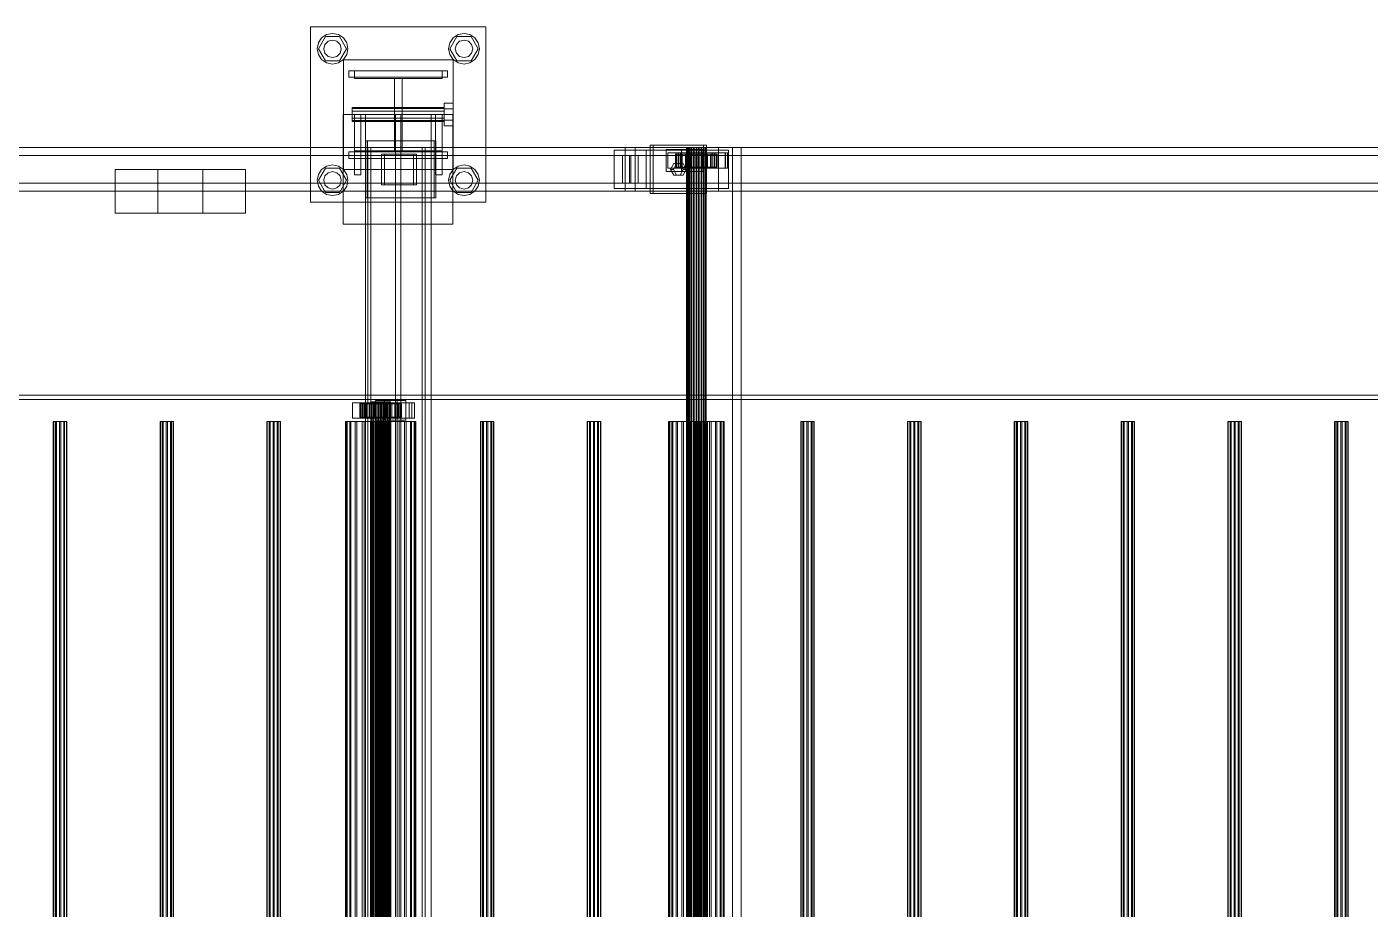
# Model space of a CAD drawing. Header units: millimetres. Extents: x -1970 to 59977, y -50268 to 6837.
# Drawn here: x 35083 to 36309, y -17195 to -16390 of the extents above; entities that cross this region are included whole.
import ezdxf

# ---------------------------------------------------------------- set-up
doc = ezdxf.new("R2010")
doc.units = ezdxf.units.MM
doc.layers.add('superior_C03', color=7, linetype='Continuous', lineweight=0)

msp = doc.modelspace()

# ---------------------------------------------------------------- linework, layer by layer
at = {"layer": 'superior_C03'}
for p, q in [((35342.247, -16550), (35342.247, -16390)), ((35342.247, -16390), (35502.247, -16390)), ((35349.313, -16404.642), (35352.347, -16400.101)), ((35349.447, -16410), (35355.847, -16398.915)), ((35352.347, -16400.101), (35356.889, -16397.066)), ((35355.847, -16398.915), (35368.647, -16398.915)), ((35356.889, -16397.066), (35362.247, -16396)), ((35358.247, -16403.072), (35362.247, -16402)), ((35362.247, -16396), (35367.604, -16397.066)), ((35362.247, -16402), (35366.247, -16403.072)), ((35367.604, -16397.066), (35372.146, -16400.101)), ((35368.647, -16398.915), (35375.047, -16410)), ((35372.146, -16400.101), (35375.181, -16404.642)), ((35469.313, -16404.642), (35472.347, -16400.101)), ((35469.447, -16410), (35475.847, -16398.915)), ((35472.347, -16400.101), (35476.889, -16397.066)), ((35475.847, -16398.915), (35488.647, -16398.915)), ((35476.889, -16397.066), (35482.247, -16396)), ((35478.247, -16403.072), (35482.247, -16402)), ((35482.247, -16396), (35487.604, -16397.066)), ((35482.247, -16402), (35486.247, -16403.072)), ((35487.604, -16397.066), (35492.146, -16400.101)), ((35488.647, -16398.915), (35495.047, -16410)), ((35492.146, -16400.101), (35495.181, -16404.642)), ((35502.247, -16390), (35502.247, -16550)), ((35348.247, -16410), (35349.313, -16404.642)), ((35349.313, -16415.358), (35348.247, -16410)), ((35355.847, -16421.085), (35349.447, -16410)), ((35354.247, -16410), (35355.319, -16406)), ((35355.319, -16414), (35354.247, -16410)), ((35355.319, -16406), (35358.247, -16403.072)), ((35358.247, -16416.928), (35355.319, -16414)), ((35366.247, -16403.072), (35369.175, -16406)), ((35369.175, -16414), (35366.247, -16416.928)), ((35375.047, -16410), (35368.647, -16421.085)), ((35369.175, -16406), (35370.247, -16410)), ((35370.247, -16410), (35369.175, -16414)), ((35375.181, -16404.642), (35376.247, -16410)), ((35376.247, -16410), (35375.181, -16415.358)), ((35468.247, -16410), (35469.313, -16404.642)), ((35469.313, -16415.358), (35468.247, -16410)), ((35475.847, -16421.085), (35469.447, -16410)), ((35474.247, -16410), (35475.319, -16406)), ((35475.319, -16414), (35474.247, -16410)), ((35475.319, -16406), (35478.247, -16403.072)), ((35478.247, -16416.928), (35475.319, -16414)), ((35486.247, -16403.072), (35489.175, -16406)), ((35489.175, -16414), (35486.247, -16416.928)), ((35495.047, -16410), (35488.647, -16421.085)), ((35489.175, -16406), (35490.247, -16410)), ((35490.247, -16410), (35489.175, -16414)), ((35495.181, -16404.642), (35496.247, -16410)), ((35496.247, -16410), (35495.181, -16415.358)), ((35352.347, -16419.899), (35349.313, -16415.358)), ((35356.889, -16422.934), (35352.347, -16419.899)), ((35368.647, -16421.085), (35355.847, -16421.085)), ((35362.247, -16424), (35356.889, -16422.934)), ((35362.247, -16418), (35358.247, -16416.928)), ((35366.247, -16416.928), (35362.247, -16418)), ((35367.604, -16422.934), (35362.247, -16424)), ((35372.146, -16419.899), (35367.604, -16422.934)), ((35375.181, -16415.358), (35372.146, -16419.899)), ((35372.247, -16520), (35372.247, -16420)), ((35372.247, -16420), (35472.247, -16420)), ((35472.347, -16419.899), (35469.313, -16415.358)), ((35472.247, -16420), (35472.247, -16520)), ((35476.889, -16422.934), (35472.347, -16419.899)), ((35488.647, -16421.085), (35475.847, -16421.085)), ((35482.247, -16424), (35476.889, -16422.934)), ((35482.247, -16418), (35478.247, -16416.928)), ((35486.247, -16416.928), (35482.247, -16418)), ((35487.604, -16422.934), (35482.247, -16424)), ((35492.146, -16419.899), (35487.604, -16422.934)), ((35495.181, -16415.358), (35492.146, -16419.899)), ((35377.247, -16430), (35467.247, -16430)), ((35377.247, -16436), (35377.247, -16430)), ((35377.247, -16436), (35467.247, -16436)), ((35382.247, -16437), (35382.247, -16430)), ((35382.247, -16430), (35462.247, -16430)), ((35462.247, -16437), (35382.247, -16437)), ((35418.747, -16503), (35418.747, -16437)), ((35418.747, -16437), (35425.747, -16437)), ((35425.747, -16437), (35425.747, -16503)), ((35462.247, -16430), (35462.247, -16437)), ((35467.247, -16436), (35467.247, -16430)), ((35464.247, -16464.8), (35464.247, -16459.6)), ((35472.247, -16459.6), (35464.247, -16459.6)), ((35472.247, -16459.6), (35472.247, -16464.8)), ((35372.022, -16570), (35372.022, -16470)), ((35372.022, -16470), (35472.022, -16470)), ((35380.247, -16464.457), (35380.247, -16463.6)), ((35464.247, -16463.6), (35380.247, -16463.6)), ((35380.247, -16464.457), (35380.247, -16466.8)), ((35380.247, -16464.457), (35464.247, -16464.457)), ((35380.247, -16466.8), (35380.247, -16470)), ((35380.247, -16466.8), (35464.247, -16466.8)), ((35380.247, -16470), (35380.247, -16473.2)), ((35380.247, -16470), (35464.247, -16470)), ((35380.247, -16473.2), (35380.247, -16475.543)), ((35380.247, -16473.2), (35464.247, -16473.2)), ((35380.247, -16475.543), (35380.247, -16476.4)), ((35380.247, -16475.543), (35464.247, -16475.543)), ((35382.247, -16470), (35382.247, -16525)), ((35382.247, -16470), (35388.247, -16470)), ((35388.247, -16470), (35388.247, -16525)), ((35452.247, -16470), (35392.247, -16470)), ((35392.247, -16470), (35392.247, -19530)), ((35424.747, -16470), (35419.747, -16470)), ((35419.747, -16470), (35419.747, -19530)), ((35424.747, -19530), (35424.747, -16470)), ((35452.247, -19530), (35452.247, -16470)), ((35456.247, -16470), (35456.247, -16525)), ((35456.247, -16470), (35462.247, -16470)), ((35462.247, -16470), (35462.247, -16525)), ((35464.247, -16463.6), (35464.247, -16464.457)), ((35464.247, -16464.457), (35464.247, -16466.8)), ((35464.247, -16464.8), (35464.247, -16475.2)), ((35464.247, -16464.8), (35472.247, -16464.8)), ((35464.247, -16466.8), (35464.247, -16470)), ((35464.247, -16470), (35464.247, -16473.2)), ((35464.247, -16473.2), (35464.247, -16475.543)), ((35464.247, -16475.2), (35464.247, -16480.4)), ((35464.247, -16475.2), (35472.247, -16475.2)), ((35464.247, -16475.543), (35464.247, -16476.4)), ((35472.022, -16470), (35472.022, -16570)), ((35472.247, -16464.8), (35472.247, -16475.2)), ((35472.247, -16475.2), (35472.247, -16480.4)), ((35380.247, -16476.4), (35464.247, -16476.4)), ((35464.247, -16480.4), (35472.247, -16480.4)), ((38691.362, -16500), (27582.557, -16500)), ((27583.456, -16500), (38692.26, -16500)), ((35629.469, -16500), (34460.122, -16500)), ((34469.105, -16500), (35638.453, -16500)), ((35703.355, -16500), (34534.007, -16500)), ((34545.236, -16500), (35714.584, -16500)), ((35454.893, -16494), (35392.528, -16494)), ((35392.528, -16494), (35392.528, -16546)), ((35394.325, -16494), (35392.528, -16494)), ((35394.325, -16546), (35394.325, -16494)), ((35394.325, -16494), (35456.69, -16494)), ((35443.97, -16500), (35394.468, -16500)), ((35394.468, -16500), (35394.468, -19500)), ((35397.163, -16500), (35394.468, -16500)), ((35397.163, -19500), (35397.163, -16500)), ((35397.163, -16500), (35446.665, -16500)), ((35443.97, -19500), (35443.97, -16500)), ((35443.97, -16500), (35446.665, -16500)), ((35446.665, -16500), (35446.665, -19500)), ((35454.893, -16546), (35454.893, -16494)), ((35454.893, -16494), (35456.69, -16494)), ((35456.69, -16494), (35456.69, -16546)), ((35629.469, -16500), (35629.469, -16540)), ((35638.453, -16500), (35629.469, -16500)), ((36798.817, -16500), (35629.469, -16500)), ((35638.453, -16540), (35638.453, -16500)), ((35638.453, -16500), (36807.8, -16500)), ((35700.894, -16498), (35652.171, -16498)), ((35652.171, -16498), (35652.171, -16542)), ((35654.866, -16498), (35652.171, -16498)), ((35654.866, -16542), (35654.866, -16498)), ((35654.866, -16498), (35703.589, -16498)), ((35685.758, -16500), (35685.369, -16500)), ((35685.369, -16500), (35685.594, -16500)), ((35685.369, -19500), (35685.369, -16500)), ((35685.594, -16500), (35686.416, -16500)), ((35685.594, -19500), (35685.594, -16500)), ((35686.733, -16500), (35685.758, -16500)), ((35685.758, -19500), (35685.758, -16500)), ((35686.416, -16500), (35687.779, -16500)), ((35686.416, -19500), (35686.416, -16500)), ((35688.228, -16500), (35686.733, -16500)), ((35686.733, -19500), (35686.733, -16500)), ((35687.779, -16500), (35689.592, -16500)), ((35687.779, -19500), (35687.779, -16500)), ((35690.142, -16500), (35688.228, -16500)), ((35688.228, -19500), (35688.228, -16500)), ((35727.336, -16500), (35688.357, -16500)), ((35688.357, -16500), (35688.357, -19500)), ((35696.218, -16500), (35688.357, -16500)), ((35689.592, -16500), (35691.729, -16500)), ((35689.592, -19500), (35689.592, -16500)), ((35692.343, -16500), (35690.142, -16500)), ((35690.142, -19500), (35690.142, -16500)), ((35691.729, -16500), (35694.046, -16500)), ((35691.729, -19500), (35691.729, -16500)), ((35694.681, -16500), (35692.343, -16500)), ((35692.343, -19500), (35692.343, -16500)), ((35694.046, -16500), (35696.385, -16500)), ((35694.046, -19500), (35694.046, -16500)), ((35696.998, -16500), (35694.681, -16500)), ((35694.681, -19500), (35694.681, -16500)), ((35696.218, -19500), (35696.218, -16500)), ((35696.218, -16500), (35735.196, -16500)), ((35696.385, -16500), (35698.586, -16500)), ((35696.385, -19500), (35696.385, -16500)), ((35699.136, -16500), (35696.998, -16500)), ((35696.998, -19500), (35696.998, -16500)), ((35698.586, -16500), (35700.499, -16500)), ((35698.586, -19500), (35698.586, -16500)), ((35700.948, -16500), (35699.136, -16500)), ((35699.136, -19500), (35699.136, -16500)), ((35700.499, -16500), (35701.994, -16500)), ((35700.499, -19500), (35700.499, -16500)), ((35700.894, -16542), (35700.894, -16498)), ((35700.894, -16498), (35703.589, -16498)), ((35702.312, -16500), (35700.948, -16500)), ((35700.948, -19500), (35700.948, -16500)), ((35701.994, -16500), (35702.97, -16500)), ((35701.994, -19500), (35701.994, -16500)), ((35703.134, -16500), (35702.312, -16500)), ((35702.312, -19500), (35702.312, -16500)), ((35702.97, -16500), (35703.358, -16500)), ((35702.97, -19500), (35702.97, -16500)), ((35703.358, -16500), (35703.134, -16500)), ((35703.134, -16500), (35703.134, -19500)), ((35703.355, -16500), (35703.355, -16540)), ((35714.584, -16500), (35703.355, -16500)), ((36872.703, -16500), (35703.355, -16500)), ((35703.358, -19500), (35703.358, -16500)), ((35703.589, -16498), (35703.589, -16542)), ((35714.584, -16540), (35714.584, -16500)), ((35714.584, -16500), (36883.932, -16500)), ((35727.336, -19500), (35727.336, -16500)), ((35727.336, -16500), (35735.196, -16500)), ((35735.196, -16500), (35735.196, -19500)), ((35626.796, -16507.5), (34532.457, -16507.5)), ((34546.786, -16507.5), (35641.126, -16507.5)), ((35377.247, -16504), (35467.247, -16504)), ((35377.247, -16510), (35377.247, -16504)), ((35377.247, -16510), (35467.247, -16510)), ((35382.247, -16510), (35382.247, -16503)), ((35382.247, -16503), (35462.247, -16503)), ((35462.247, -16510), (35382.247, -16510)), ((35436.082, -16506), (35406.848, -16506)), ((35406.848, -16506), (35406.848, -16534)), ((35409.543, -16506), (35406.848, -16506)), ((35409.543, -16534), (35409.543, -16506)), ((35409.543, -16506), (35438.777, -16506)), ((35425.747, -16503), (35418.747, -16503)), ((35436.082, -16534), (35436.082, -16506)), ((35436.082, -16506), (35438.777, -16506)), ((35438.777, -16506), (35438.777, -16534)), ((35462.247, -16503), (35462.247, -16510)), ((35467.247, -16510), (35467.247, -16504)), ((35648.578, -16502.5), (35619.344, -16502.5)), ((35619.344, -16502.5), (35619.344, -16537.5)), ((35694.353, -16502.5), (35619.344, -16502.5)), ((35626.796, -16507.5), (35626.796, -16532.5)), ((35641.126, -16507.5), (35626.796, -16507.5)), ((35634.635, -16507.5), (35633.287, -16507.5)), ((35633.287, -16507.5), (35633.287, -16532.5)), ((35633.287, -16507.5), (36877.643, -16507.5)), ((35634.635, -16532.5), (35634.635, -16507.5)), ((36878.991, -16507.5), (35634.635, -16507.5)), ((35641.126, -16532.5), (35641.126, -16507.5)), ((35648.578, -16537.5), (35648.578, -16502.5)), ((35648.578, -16502.5), (35723.586, -16502.5)), ((35686.277, -16502), (35666.788, -16502)), ((35666.788, -16502), (35666.788, -16522)), ((35680.801, -16502), (35666.788, -16502)), ((35679.903, -16505), (35668.21, -16505)), ((35668.21, -16505), (35668.21, -16519)), ((35677.642, -16505), (35668.21, -16505)), ((35676.196, -16506), (35675.376, -16506)), ((35675.376, -16506), (35685.369, -16506)), ((35675.376, -16518), (35675.376, -16506)), ((35675.376, -16506), (35675.849, -16506)), ((35675.849, -16506), (35685.594, -16506)), ((35675.849, -16518), (35675.849, -16506)), ((35675.849, -16506), (35677.584, -16506)), ((35720.819, -16505), (35675.994, -16505)), ((35675.994, -16505), (35675.994, -16519)), ((35677.79, -16505), (35675.994, -16505)), ((35678.255, -16506), (35676.196, -16506)), ((35676.196, -16506), (35685.758, -16506)), ((35676.196, -16518), (35676.196, -16506)), ((35677.584, -16506), (35686.416, -16506)), ((35677.584, -16518), (35677.584, -16506)), ((35677.584, -16506), (35680.463, -16506)), ((35677.642, -16519), (35677.642, -16505)), ((35677.642, -16505), (35689.335, -16505)), ((35677.79, -16519), (35677.79, -16505)), ((35677.79, -16505), (35722.615, -16505)), ((35681.411, -16506), (35678.255, -16506)), ((35678.255, -16506), (35686.733, -16506)), ((35678.255, -16518), (35678.255, -16506)), ((35679.903, -16519), (35679.903, -16505)), ((35679.903, -16505), (35689.335, -16505)), ((35680.463, -16506), (35687.779, -16506)), ((35680.463, -16518), (35680.463, -16506)), ((35680.463, -16506), (35684.289, -16506)), ((35680.801, -16522), (35680.801, -16502)), ((35680.801, -16502), (35700.291, -16502)), ((35685.45, -16506), (35681.411, -16506)), ((35681.411, -16506), (35688.228, -16506)), ((35681.411, -16518), (35681.411, -16506)), ((35684.289, -16506), (35689.592, -16506)), ((35684.289, -16518), (35684.289, -16506)), ((35684.289, -16506), (35688.802, -16506)), ((35685.369, -16506), (35685.758, -16506)), ((35685.369, -16506), (35685.369, -16518)), ((35685.594, -16506), (35685.369, -16506)), ((35690.097, -16506), (35685.45, -16506)), ((35685.45, -16506), (35690.142, -16506)), ((35685.45, -16518), (35685.45, -16506)), ((35685.594, -16506), (35685.594, -16518)), ((35686.416, -16506), (35685.594, -16506)), ((35685.758, -16506), (35686.733, -16506)), ((35685.758, -16506), (35685.758, -16518)), ((35686.277, -16522), (35686.277, -16502)), ((35686.277, -16502), (35700.291, -16502)), ((35686.416, -16506), (35686.416, -16518)), ((35687.779, -16506), (35686.416, -16506)), ((35686.733, -16506), (35688.228, -16506)), ((35686.733, -16506), (35686.733, -16518)), ((35687.779, -16506), (35687.779, -16518)), ((35689.592, -16506), (35687.779, -16506)), ((35688.228, -16506), (35690.142, -16506)), ((35688.228, -16506), (35688.228, -16518)), ((35688.802, -16506), (35691.729, -16506)), ((35688.802, -16518), (35688.802, -16506)), ((35688.802, -16506), (35693.693, -16506)), ((35689.335, -16505), (35689.335, -16519)), ((35689.592, -16506), (35689.592, -16518)), ((35691.729, -16506), (35689.592, -16506)), ((35695.034, -16506), (35690.097, -16506)), ((35690.097, -16506), (35692.343, -16506)), ((35690.097, -16518), (35690.097, -16506)), ((35690.142, -16506), (35692.343, -16506)), ((35690.142, -16506), (35690.142, -16518)), ((35691.729, -16506), (35691.729, -16518)), ((35694.046, -16506), (35691.729, -16506)), ((35692.343, -16506), (35694.681, -16506)), ((35692.343, -16506), (35692.343, -16518)), ((35693.693, -16506), (35694.046, -16506)), ((35693.693, -16518), (35693.693, -16506)), ((35693.693, -16506), (35698.631, -16506)), ((35694.046, -16506), (35694.046, -16518)), ((35696.385, -16506), (35694.046, -16506)), ((35694.353, -16537.5), (35694.353, -16502.5)), ((35694.353, -16502.5), (35723.586, -16502.5)), ((35695.034, -16506), (35694.681, -16506)), ((35694.681, -16506), (35696.998, -16506)), ((35694.681, -16506), (35694.681, -16518)), ((35699.926, -16506), (35695.034, -16506)), ((35695.034, -16518), (35695.034, -16506)), ((35698.631, -16506), (35696.385, -16506)), ((35696.385, -16506), (35696.385, -16518)), ((35698.586, -16506), (35696.385, -16506)), ((35699.926, -16506), (35696.998, -16506)), ((35696.998, -16506), (35699.136, -16506)), ((35696.998, -16506), (35696.998, -16518)), ((35703.277, -16506), (35698.586, -16506)), ((35698.586, -16506), (35698.586, -16518)), ((35700.499, -16506), (35698.586, -16506)), ((35698.631, -16518), (35698.631, -16506)), ((35698.631, -16506), (35703.277, -16506)), ((35704.438, -16506), (35699.136, -16506)), ((35699.136, -16506), (35700.948, -16506)), ((35699.136, -16506), (35699.136, -16518)), ((35711.086, -16505), (35699.392, -16505)), ((35699.392, -16505), (35699.392, -16519)), ((35708.824, -16505), (35699.392, -16505)), ((35704.438, -16506), (35699.926, -16506)), ((35699.926, -16518), (35699.926, -16506)), ((35700.291, -16502), (35700.291, -16522)), ((35707.316, -16506), (35700.499, -16506)), ((35700.499, -16506), (35700.499, -16518)), ((35701.994, -16506), (35700.499, -16506)), ((35708.265, -16506), (35700.948, -16506)), ((35700.948, -16506), (35702.312, -16506)), ((35700.948, -16506), (35700.948, -16518)), ((35710.473, -16506), (35701.994, -16506)), ((35701.994, -16506), (35701.994, -16518)), ((35702.97, -16506), (35701.994, -16506)), ((35711.143, -16506), (35702.312, -16506)), ((35702.312, -16506), (35703.134, -16506)), ((35702.312, -16506), (35702.312, -16518)), ((35712.531, -16506), (35702.97, -16506)), ((35702.97, -16506), (35702.97, -16518)), ((35703.358, -16506), (35702.97, -16506)), ((35703.134, -16506), (35712.878, -16506)), ((35703.134, -16518), (35703.134, -16506)), ((35703.134, -16506), (35703.358, -16506)), ((35703.277, -16518), (35703.277, -16506)), ((35703.277, -16506), (35707.316, -16506)), ((35713.352, -16506), (35703.358, -16506)), ((35703.358, -16506), (35703.358, -16518)), ((35708.265, -16506), (35704.438, -16506)), ((35704.438, -16518), (35704.438, -16506)), ((35707.316, -16518), (35707.316, -16506)), ((35707.316, -16506), (35710.473, -16506)), ((35711.143, -16506), (35708.265, -16506)), ((35708.265, -16518), (35708.265, -16506)), ((35708.824, -16519), (35708.824, -16505)), ((35708.824, -16505), (35720.518, -16505)), ((35710.473, -16518), (35710.473, -16506)), ((35710.473, -16506), (35712.531, -16506)), ((35711.086, -16519), (35711.086, -16505)), ((35711.086, -16505), (35720.518, -16505)), ((35712.878, -16506), (35711.143, -16506)), ((35711.143, -16518), (35711.143, -16506)), ((35712.531, -16518), (35712.531, -16506)), ((35712.531, -16506), (35713.352, -16506)), ((35712.878, -16506), (35712.878, -16518)), ((35713.352, -16506), (35712.878, -16506)), ((35713.352, -16518), (35713.352, -16506)), ((35720.518, -16505), (35720.518, -16519)), ((35720.819, -16519), (35720.819, -16505)), ((35720.819, -16505), (35722.615, -16505)), ((35722.615, -16505), (35722.615, -16519)), ((35723.586, -16502.5), (35723.586, -16537.5)), ((35202.807, -16520), (35163.829, -16520)), ((35163.829, -16520), (35163.829, -16560)), ((35243.778, -16520), (35163.829, -16520)), ((35202.807, -16560), (35202.807, -16520)), ((35202.807, -16520), (35282.756, -16520)), ((35243.778, -16560), (35243.778, -16520)), ((35243.778, -16520), (35282.756, -16520)), ((35282.756, -16520), (35282.756, -16560)), ((35349.313, -16524.642), (35352.347, -16520.101)), ((35349.447, -16530), (35355.847, -16518.915)), ((35352.347, -16520.101), (35356.889, -16517.066)), ((35355.319, -16526), (35358.247, -16523.072)), ((35355.847, -16518.915), (35368.647, -16518.915)), ((35356.889, -16517.066), (35362.247, -16516)), ((35358.247, -16523.072), (35362.247, -16522)), ((35362.247, -16516), (35367.604, -16517.066)), ((35362.247, -16522), (35366.247, -16523.072)), ((35366.247, -16523.072), (35369.175, -16526)), ((35367.604, -16517.066), (35372.146, -16520.101)), ((35368.647, -16518.915), (35375.047, -16530)), ((35372.146, -16520.101), (35375.181, -16524.642)), ((35472.247, -16520), (35372.247, -16520)), ((35469.313, -16524.642), (35472.347, -16520.101)), ((35469.447, -16530), (35475.847, -16518.915)), ((35472.347, -16520.101), (35476.889, -16517.066)), ((35475.319, -16526), (35478.247, -16523.072)), ((35475.847, -16518.915), (35488.647, -16518.915)), ((35476.889, -16517.066), (35482.247, -16516)), ((35478.247, -16523.072), (35482.247, -16522)), ((35482.247, -16516), (35487.604, -16517.066)), ((35482.247, -16522), (35486.247, -16523.072)), ((35486.247, -16523.072), (35489.175, -16526)), ((35487.604, -16517.066), (35492.146, -16520.101)), ((35488.647, -16518.915), (35495.047, -16530)), ((35492.146, -16520.101), (35495.181, -16524.642)), ((35666.788, -16522), (35686.277, -16522)), ((35666.788, -16522), (35680.801, -16522)), ((35668.21, -16519), (35679.903, -16519)), ((35668.21, -16519), (35677.642, -16519)), ((35670.686, -16520), (35673.609, -16514.804)), ((35673.609, -16525.196), (35670.686, -16520)), ((35670.686, -16520), (35673.381, -16520)), ((35676.304, -16514.804), (35673.381, -16520)), ((35673.381, -16520), (35676.304, -16525.196)), ((35673.609, -16514.804), (35679.456, -16514.804)), ((35676.304, -16514.804), (35673.609, -16514.804)), ((35685.369, -16518), (35675.376, -16518)), ((35675.376, -16518), (35676.196, -16518)), ((35675.849, -16518), (35675.376, -16518)), ((35685.594, -16518), (35675.849, -16518)), ((35677.584, -16518), (35675.849, -16518)), ((35675.994, -16519), (35720.819, -16519)), ((35675.994, -16519), (35677.79, -16519)), ((35685.758, -16518), (35676.196, -16518)), ((35676.196, -16518), (35678.255, -16518)), ((35682.151, -16514.804), (35676.304, -16514.804)), ((35686.416, -16518), (35677.584, -16518)), ((35680.463, -16518), (35677.584, -16518)), ((35689.335, -16519), (35677.642, -16519)), ((35722.615, -16519), (35677.79, -16519)), ((35686.733, -16518), (35678.255, -16518)), ((35678.255, -16518), (35681.411, -16518)), ((35679.456, -16514.804), (35682.379, -16520)), ((35682.151, -16514.804), (35679.456, -16514.804)), ((35682.379, -16520), (35679.456, -16525.196)), ((35689.335, -16519), (35679.903, -16519)), ((35687.779, -16518), (35680.463, -16518)), ((35684.289, -16518), (35680.463, -16518)), ((35700.291, -16522), (35680.801, -16522)), ((35688.228, -16518), (35681.411, -16518)), ((35681.411, -16518), (35685.45, -16518)), ((35685.074, -16520), (35682.151, -16514.804)), ((35682.151, -16525.196), (35685.074, -16520)), ((35685.074, -16520), (35682.379, -16520)), ((35689.592, -16518), (35684.289, -16518)), ((35688.802, -16518), (35684.289, -16518)), ((35685.758, -16518), (35685.369, -16518)), ((35685.369, -16518), (35685.594, -16518)), ((35690.142, -16518), (35685.45, -16518)), ((35685.45, -16518), (35690.097, -16518)), ((35685.594, -16518), (35686.416, -16518)), ((35686.733, -16518), (35685.758, -16518)), ((35700.291, -16522), (35686.277, -16522)), ((35686.416, -16518), (35687.779, -16518)), ((35688.228, -16518), (35686.733, -16518)), ((35687.779, -16518), (35689.592, -16518)), ((35690.142, -16518), (35688.228, -16518)), ((35691.729, -16518), (35688.802, -16518)), ((35693.693, -16518), (35688.802, -16518)), ((35689.592, -16518), (35691.729, -16518)), ((35692.343, -16518), (35690.097, -16518)), ((35690.097, -16518), (35695.034, -16518)), ((35692.343, -16518), (35690.142, -16518)), ((35691.729, -16518), (35694.046, -16518)), ((35694.681, -16518), (35692.343, -16518)), ((35694.046, -16518), (35693.693, -16518)), ((35698.631, -16518), (35693.693, -16518)), ((35694.046, -16518), (35696.385, -16518)), ((35696.998, -16518), (35694.681, -16518)), ((35694.681, -16518), (35695.034, -16518)), ((35695.034, -16518), (35699.926, -16518)), ((35696.385, -16518), (35698.631, -16518)), ((35696.385, -16518), (35698.586, -16518)), ((35699.136, -16518), (35696.998, -16518)), ((35696.998, -16518), (35699.926, -16518)), ((35698.586, -16518), (35703.277, -16518)), ((35698.586, -16518), (35700.499, -16518)), ((35703.277, -16518), (35698.631, -16518)), ((35700.948, -16518), (35699.136, -16518)), ((35699.136, -16518), (35704.438, -16518)), ((35699.392, -16519), (35711.086, -16519)), ((35699.392, -16519), (35708.824, -16519)), ((35699.926, -16518), (35704.438, -16518)), ((35700.499, -16518), (35707.316, -16518)), ((35700.499, -16518), (35701.994, -16518)), ((35702.312, -16518), (35700.948, -16518)), ((35700.948, -16518), (35708.265, -16518)), ((35701.994, -16518), (35710.473, -16518)), ((35701.994, -16518), (35702.97, -16518)), ((35703.134, -16518), (35702.312, -16518)), ((35702.312, -16518), (35711.143, -16518)), ((35702.97, -16518), (35712.531, -16518)), ((35702.97, -16518), (35703.358, -16518)), ((35712.878, -16518), (35703.134, -16518)), ((35703.358, -16518), (35703.134, -16518)), ((35707.316, -16518), (35703.277, -16518)), ((35703.358, -16518), (35713.352, -16518)), ((35704.438, -16518), (35708.265, -16518)), ((35710.473, -16518), (35707.316, -16518)), ((35708.265, -16518), (35711.143, -16518)), ((35720.518, -16519), (35708.824, -16519)), ((35712.531, -16518), (35710.473, -16518)), ((35720.518, -16519), (35711.086, -16519)), ((35711.143, -16518), (35712.878, -16518)), ((35713.352, -16518), (35712.531, -16518)), ((35712.878, -16518), (35713.352, -16518)), ((35722.615, -16519), (35720.819, -16519)), ((34532.457, -16532.5), (35626.796, -16532.5)), ((34546.786, -16532.5), (35641.126, -16532.5)), ((35348.247, -16530), (35349.313, -16524.642)), ((35349.313, -16535.358), (35348.247, -16530)), ((35352.347, -16539.899), (35349.313, -16535.358)), ((35355.847, -16541.085), (35349.447, -16530)), ((35354.247, -16530), (35355.319, -16526)), ((35355.319, -16534), (35354.247, -16530)), ((35358.247, -16536.928), (35355.319, -16534)), ((35369.175, -16534), (35366.247, -16536.928)), ((35375.047, -16530), (35368.647, -16541.085)), ((35369.175, -16526), (35370.247, -16530)), ((35370.247, -16530), (35369.175, -16534)), ((35375.181, -16535.358), (35372.146, -16539.899)), ((35375.181, -16524.642), (35376.247, -16530)), ((35376.247, -16530), (35375.181, -16535.358)), ((35382.247, -16525), (35388.247, -16525)), ((35406.848, -16534), (35436.082, -16534)), ((35406.848, -16534), (35409.543, -16534)), ((35438.777, -16534), (35409.543, -16534)), ((35438.777, -16534), (35436.082, -16534)), ((35456.247, -16525), (35462.247, -16525)), ((35468.247, -16530), (35469.313, -16524.642)), ((35469.313, -16535.358), (35468.247, -16530)), ((35472.347, -16539.899), (35469.313, -16535.358)), ((35475.847, -16541.085), (35469.447, -16530)), ((35474.247, -16530), (35475.319, -16526)), ((35475.319, -16534), (35474.247, -16530)), ((35478.247, -16536.928), (35475.319, -16534)), ((35489.175, -16534), (35486.247, -16536.928)), ((35495.047, -16530), (35488.647, -16541.085)), ((35489.175, -16526), (35490.247, -16530)), ((35490.247, -16530), (35489.175, -16534)), ((35495.181, -16535.358), (35492.146, -16539.899)), ((35495.181, -16524.642), (35496.247, -16530)), ((35496.247, -16530), (35495.181, -16535.358)), ((35626.796, -16532.5), (35641.126, -16532.5)), ((35633.287, -16532.5), (35634.635, -16532.5)), ((35633.287, -16532.5), (36877.643, -16532.5)), ((35634.635, -16532.5), (36878.991, -16532.5)), ((35679.456, -16525.196), (35673.609, -16525.196)), ((35676.304, -16525.196), (35673.609, -16525.196)), ((35676.304, -16525.196), (35682.151, -16525.196)), ((35682.151, -16525.196), (35679.456, -16525.196)), ((34460.122, -16540), (35629.469, -16540)), ((34469.105, -16540), (35638.453, -16540)), ((34534.007, -16540), (35703.355, -16540)), ((34545.236, -16540), (35714.584, -16540)), ((35356.889, -16542.934), (35352.347, -16539.899)), ((35368.647, -16541.085), (35355.847, -16541.085)), ((35362.247, -16544), (35356.889, -16542.934)), ((35362.247, -16538), (35358.247, -16536.928)), ((35366.247, -16536.928), (35362.247, -16538)), ((35367.604, -16542.934), (35362.247, -16544)), ((35372.146, -16539.899), (35367.604, -16542.934)), ((35392.528, -16546), (35454.893, -16546)), ((35392.528, -16546), (35394.325, -16546)), ((35456.69, -16546), (35394.325, -16546)), ((35456.69, -16546), (35454.893, -16546)), ((35476.889, -16542.934), (35472.347, -16539.899)), ((35488.647, -16541.085), (35475.847, -16541.085)), ((35482.247, -16544), (35476.889, -16542.934)), ((35482.247, -16538), (35478.247, -16536.928)), ((35486.247, -16536.928), (35482.247, -16538)), ((35487.604, -16542.934), (35482.247, -16544)), ((35492.146, -16539.899), (35487.604, -16542.934)), ((35619.344, -16537.5), (35648.578, -16537.5)), ((35694.353, -16537.5), (35619.344, -16537.5)), ((35629.469, -16540), (35638.453, -16540)), ((35629.469, -16540), (36798.817, -16540)), ((35638.453, -16540), (36807.8, -16540)), ((35723.586, -16537.5), (35648.578, -16537.5)), ((35652.171, -16542), (35700.894, -16542)), ((35652.171, -16542), (35654.866, -16542)), ((35703.589, -16542), (35654.866, -16542)), ((35723.586, -16537.5), (35694.353, -16537.5)), ((35703.589, -16542), (35700.894, -16542)), ((35703.355, -16540), (35714.584, -16540)), ((35703.355, -16540), (36872.703, -16540)), ((35714.584, -16540), (36883.932, -16540)), ((35163.829, -16560), (35202.807, -16560)), ((35163.829, -16560), (35243.778, -16560)), ((35282.756, -16560), (35202.807, -16560)), ((35282.756, -16560), (35243.778, -16560)), ((35502.247, -16550), (35342.247, -16550)), ((35472.022, -16570), (35372.022, -16570)), ((27582.557, -16726), (38691.362, -16726)), ((38691.362, -16730), (27582.557, -16730)), ((38692.26, -16730), (27583.456, -16730)), ((38720.557, -16726), (27611.752, -16726)), ((27611.752, -16730), (38720.557, -16730)), ((35390.309, -16733), (35380.565, -16733)), ((35380.565, -16733), (35380.565, -16747)), ((35391.345, -16733), (35380.565, -16733)), ((35434.746, -16733), (35387.972, -16733)), ((35387.972, -16733), (35387.972, -16747)), ((35390.218, -16733), (35387.972, -16733)), ((35390.218, -16747), (35390.218, -16733)), ((35390.218, -16733), (35436.992, -16733)), ((35390.309, -16747), (35390.309, -16733)), ((35390.309, -16733), (35401.089, -16733)), ((35391.345, -16747), (35391.345, -16733)), ((35391.345, -16733), (35401.089, -16733)), ((35397.588, -16732), (35397.199, -16732)), ((35397.199, -16732), (35397.424, -16732)), ((35397.199, -19268), (35397.199, -16732)), ((35397.424, -16732), (35398.246, -16732)), ((35397.424, -19268), (35397.424, -16732)), ((35398.563, -16732), (35397.588, -16732)), ((35397.588, -19268), (35397.588, -16732)), ((35398.246, -16732), (35399.609, -16732)), ((35398.246, -19268), (35398.246, -16732)), ((35400.058, -16732), (35398.563, -16732)), ((35398.563, -19268), (35398.563, -16732)), ((35399.609, -16732), (35401.422, -16732)), ((35399.609, -19268), (35399.609, -16732)), ((35401.972, -16732), (35400.058, -16732)), ((35400.058, -19268), (35400.058, -16732)), ((35401.089, -16733), (35401.089, -16747)), ((35401.422, -16732), (35403.559, -16732)), ((35401.422, -19268), (35401.422, -16732)), ((35421.104, -16731), (35401.614, -16731)), ((35401.614, -16731), (35401.614, -16749)), ((35409.699, -16731), (35401.614, -16731)), ((35404.173, -16732), (35401.972, -16732)), ((35401.972, -19268), (35401.972, -16732)), ((35403.559, -16732), (35405.876, -16732)), ((35403.559, -19268), (35403.559, -16732)), ((35406.511, -16732), (35404.173, -16732)), ((35404.173, -19268), (35404.173, -16732)), ((35405.876, -16732), (35408.215, -16732)), ((35405.876, -19268), (35405.876, -16732)), ((35408.828, -16732), (35406.511, -16732)), ((35406.511, -19268), (35406.511, -16732)), ((35408.215, -16732), (35410.416, -16732)), ((35408.215, -19268), (35408.215, -16732)), ((35410.966, -16732), (35408.828, -16732)), ((35408.828, -19268), (35408.828, -16732)), ((35409.699, -16749), (35409.699, -16731)), ((35409.699, -16731), (35429.188, -16731)), ((35410.416, -16732), (35412.329, -16732)), ((35410.416, -19268), (35410.416, -16732)), ((35412.778, -16732), (35410.966, -16732)), ((35410.966, -19268), (35410.966, -16732)), ((35421.492, -16733), (35411.748, -16733)), ((35411.748, -16733), (35411.748, -16747)), ((35422.527, -16733), (35411.748, -16733)), ((35412.329, -16732), (35413.824, -16732)), ((35412.329, -19268), (35412.329, -16732)), ((35414.142, -16732), (35412.778, -16732)), ((35412.778, -19268), (35412.778, -16732)), ((35413.824, -16732), (35414.799, -16732)), ((35413.824, -19268), (35413.824, -16732)), ((35414.964, -16732), (35414.142, -16732)), ((35414.142, -19268), (35414.142, -16732)), ((35414.799, -16732), (35415.188, -16732)), ((35414.799, -19268), (35414.799, -16732)), ((35415.188, -16732), (35414.964, -16732)), ((35414.964, -16732), (35414.964, -19268)), ((35415.188, -19268), (35415.188, -16732)), ((35421.104, -16749), (35421.104, -16731)), ((35421.104, -16731), (35429.188, -16731)), ((35421.492, -16747), (35421.492, -16733)), ((35421.492, -16733), (35432.272, -16733)), ((35422.527, -16747), (35422.527, -16733)), ((35422.527, -16733), (35432.272, -16733)), ((35429.188, -16731), (35429.188, -16749)), ((35432.272, -16733), (35432.272, -16747)), ((35434.746, -16747), (35434.746, -16733)), ((35434.746, -16733), (35436.992, -16733)), ((35436.992, -16733), (35436.992, -16747)), ((35388.026, -16734), (35387.206, -16734)), ((35387.206, -16734), (35397.199, -16734)), ((35387.206, -16746), (35387.206, -16734)), ((35387.206, -16734), (35387.679, -16734)), ((35387.679, -16734), (35397.424, -16734)), ((35387.679, -16746), (35387.679, -16734)), ((35387.679, -16734), (35389.414, -16734)), ((35390.085, -16734), (35388.026, -16734)), ((35388.026, -16734), (35397.588, -16734)), ((35388.026, -16746), (35388.026, -16734)), ((35389.414, -16734), (35398.246, -16734)), ((35389.414, -16746), (35389.414, -16734)), ((35389.414, -16734), (35392.293, -16734)), ((35393.241, -16734), (35390.085, -16734)), ((35390.085, -16734), (35398.563, -16734)), ((35390.085, -16746), (35390.085, -16734)), ((35392.293, -16734), (35399.609, -16734)), ((35392.293, -16746), (35392.293, -16734)), ((35392.293, -16734), (35396.119, -16734)), ((35397.28, -16734), (35393.241, -16734)), ((35393.241, -16734), (35400.058, -16734)), ((35393.241, -16746), (35393.241, -16734)), ((35396.119, -16734), (35401.422, -16734)), ((35396.119, -16746), (35396.119, -16734)), ((35396.119, -16734), (35400.632, -16734)), ((35397.199, -16734), (35397.588, -16734)), ((35397.199, -16734), (35397.199, -16746)), ((35397.424, -16734), (35397.199, -16734)), ((35401.927, -16734), (35397.28, -16734)), ((35397.28, -16734), (35401.972, -16734)), ((35397.28, -16746), (35397.28, -16734)), ((35397.424, -16734), (35397.424, -16746)), ((35398.246, -16734), (35397.424, -16734)), ((35397.588, -16734), (35398.563, -16734)), ((35397.588, -16734), (35397.588, -16746)), ((35398.246, -16734), (35398.246, -16746)), ((35399.609, -16734), (35398.246, -16734)), ((35398.563, -16734), (35400.058, -16734)), ((35398.563, -16734), (35398.563, -16746)), ((35399.609, -16734), (35399.609, -16746)), ((35401.422, -16734), (35399.609, -16734)), ((35400.058, -16734), (35401.972, -16734)), ((35400.058, -16734), (35400.058, -16746)), ((35400.632, -16734), (35403.559, -16734)), ((35400.632, -16746), (35400.632, -16734)), ((35400.632, -16734), (35405.523, -16734)), ((35401.422, -16734), (35401.422, -16746)), ((35403.559, -16734), (35401.422, -16734)), ((35406.864, -16734), (35401.927, -16734)), ((35401.927, -16734), (35404.173, -16734)), ((35401.927, -16746), (35401.927, -16734)), ((35401.972, -16734), (35404.173, -16734)), ((35401.972, -16734), (35401.972, -16746)), ((35403.559, -16734), (35403.559, -16746)), ((35405.876, -16734), (35403.559, -16734)), ((35404.173, -16734), (35406.511, -16734)), ((35404.173, -16734), (35404.173, -16746)), ((35405.523, -16734), (35405.876, -16734)), ((35405.523, -16746), (35405.523, -16734)), ((35405.523, -16734), (35410.461, -16734)), ((35405.876, -16734), (35405.876, -16746)), ((35408.215, -16734), (35405.876, -16734)), ((35406.864, -16734), (35406.511, -16734)), ((35406.511, -16734), (35408.828, -16734)), ((35406.511, -16734), (35406.511, -16746)), ((35411.756, -16734), (35406.864, -16734)), ((35406.864, -16746), (35406.864, -16734)), ((35410.461, -16734), (35408.215, -16734)), ((35408.215, -16734), (35408.215, -16746)), ((35410.416, -16734), (35408.215, -16734)), ((35411.756, -16734), (35408.828, -16734)), ((35408.828, -16734), (35410.966, -16734)), ((35408.828, -16734), (35408.828, -16746)), ((35415.107, -16734), (35410.416, -16734)), ((35410.416, -16734), (35410.416, -16746)), ((35412.329, -16734), (35410.416, -16734)), ((35410.461, -16746), (35410.461, -16734)), ((35410.461, -16734), (35415.107, -16734)), ((35416.268, -16734), (35410.966, -16734)), ((35410.966, -16734), (35412.778, -16734)), ((35410.966, -16734), (35410.966, -16746)), ((35416.268, -16734), (35411.756, -16734)), ((35411.756, -16746), (35411.756, -16734)), ((35419.146, -16734), (35412.329, -16734)), ((35412.329, -16734), (35412.329, -16746)), ((35413.824, -16734), (35412.329, -16734)), ((35420.094, -16734), (35412.778, -16734)), ((35412.778, -16734), (35414.142, -16734)), ((35412.778, -16734), (35412.778, -16746)), ((35422.303, -16734), (35413.824, -16734)), ((35413.824, -16734), (35413.824, -16746)), ((35414.799, -16734), (35413.824, -16734)), ((35422.973, -16734), (35414.142, -16734)), ((35414.142, -16734), (35414.964, -16734)), ((35414.142, -16734), (35414.142, -16746)), ((35424.361, -16734), (35414.799, -16734)), ((35414.799, -16734), (35414.799, -16746)), ((35415.188, -16734), (35414.799, -16734)), ((35414.964, -16734), (35424.708, -16734)), ((35414.964, -16746), (35414.964, -16734)), ((35414.964, -16734), (35415.188, -16734)), ((35415.107, -16746), (35415.107, -16734)), ((35415.107, -16734), (35419.146, -16734)), ((35425.182, -16734), (35415.188, -16734)), ((35415.188, -16734), (35415.188, -16746)), ((35420.094, -16734), (35416.268, -16734)), ((35416.268, -16746), (35416.268, -16734)), ((35419.146, -16746), (35419.146, -16734)), ((35419.146, -16734), (35422.303, -16734)), ((35422.973, -16734), (35420.094, -16734)), ((35420.094, -16746), (35420.094, -16734)), ((35422.303, -16746), (35422.303, -16734)), ((35422.303, -16734), (35424.361, -16734)), ((35424.708, -16734), (35422.973, -16734)), ((35422.973, -16746), (35422.973, -16734)), ((35424.361, -16746), (35424.361, -16734)), ((35424.361, -16734), (35425.182, -16734)), ((35424.708, -16734), (35424.708, -16746)), ((35425.182, -16734), (35424.708, -16734)), ((35425.182, -16746), (35425.182, -16734)), ((35109.474, -16750), (35107.454, -16750)), ((35107.454, -16750), (35107.797, -16750)), ((35107.454, -16750), (35107.454, -19250)), ((35107.797, -16750), (35110.373, -16750)), ((35107.797, -16750), (35107.797, -19250)), ((35113.086, -16750), (35109.474, -16750)), ((35109.474, -16750), (35109.474, -19250)), ((35110.373, -16750), (35114.197, -16750)), ((35110.373, -16750), (35110.373, -19250)), ((35116.91, -16750), (35113.086, -16750)), ((35113.086, -16750), (35113.086, -19250)), ((35114.197, -16750), (35117.809, -16750)), ((35114.197, -16750), (35114.197, -19250)), ((35119.486, -16750), (35116.91, -16750)), ((35116.91, -16750), (35116.91, -19250)), ((35117.809, -16750), (35119.829, -16750)), ((35117.809, -16750), (35117.809, -19250)), ((35119.829, -16750), (35119.486, -16750)), ((35119.486, -16750), (35119.486, -19250)), ((35119.829, -19250), (35119.829, -16750)), ((35206.919, -16750), (35204.899, -16750)), ((35204.899, -16750), (35205.243, -16750)), ((35204.899, -16750), (35204.899, -19250)), ((35205.243, -16750), (35207.819, -16750)), ((35205.243, -16750), (35205.243, -19250)), ((35210.531, -16750), (35206.919, -16750)), ((35206.919, -16750), (35206.919, -19250)), ((35207.819, -16750), (35211.643, -16750)), ((35207.819, -16750), (35207.819, -19250)), ((35214.355, -16750), (35210.531, -16750)), ((35210.531, -16750), (35210.531, -19250)), ((35211.643, -16750), (35215.255, -16750)), ((35211.643, -16750), (35211.643, -19250)), ((35216.931, -16750), (35214.355, -16750)), ((35214.355, -16750), (35214.355, -19250)), ((35215.255, -16750), (35217.275, -16750)), ((35215.255, -16750), (35215.255, -19250)), ((35217.275, -16750), (35216.931, -16750)), ((35216.931, -16750), (35216.931, -19250)), ((35217.275, -19250), (35217.275, -16750)), ((35304.365, -16750), (35302.345, -16750)), ((35302.345, -16750), (35302.688, -16750)), ((35302.345, -16750), (35302.345, -19250)), ((35302.688, -16750), (35305.264, -16750)), ((35302.688, -16750), (35302.688, -19250)), ((35307.977, -16750), (35304.365, -16750)), ((35304.365, -16750), (35304.365, -19250)), ((35305.264, -16750), (35309.089, -16750)), ((35305.264, -16750), (35305.264, -19250)), ((35311.801, -16750), (35307.977, -16750)), ((35307.977, -16750), (35307.977, -19250)), ((35309.089, -16750), (35312.701, -16750)), ((35309.089, -16750), (35309.089, -19250)), ((35314.377, -16750), (35311.801, -16750)), ((35311.801, -16750), (35311.801, -19250)), ((35312.701, -16750), (35314.721, -16750)), ((35312.701, -16750), (35312.701, -19250)), ((35314.721, -16750), (35314.377, -16750)), ((35314.377, -16750), (35314.377, -19250)), ((35314.721, -19250), (35314.721, -16750)), ((35375.596, -16750), (35374.214, -16750)), ((35374.214, -16750), (35375.011, -16750)), ((35374.214, -19250), (35374.214, -16750)), ((35375.011, -16750), (35377.934, -16750)), ((35375.011, -19250), (35375.011, -16750)), ((35379.063, -16750), (35375.596, -16750)), ((35375.596, -19250), (35375.596, -16750)), ((35377.934, -16750), (35382.782, -16750)), ((35377.934, -19250), (35377.934, -16750)), ((35384.379, -16750), (35379.063, -16750)), ((35379.063, -19250), (35379.063, -16750)), ((35380.565, -16747), (35390.309, -16747)), ((35380.565, -16747), (35391.345, -16747)), ((35382.782, -16750), (35389.226, -16750)), ((35382.782, -19250), (35382.782, -16750)), ((35391.182, -16750), (35384.379, -16750)), ((35384.379, -19250), (35384.379, -16750)), ((35397.199, -16746), (35387.206, -16746)), ((35387.206, -16746), (35388.026, -16746)), ((35387.679, -16746), (35387.206, -16746)), ((35397.424, -16746), (35387.679, -16746)), ((35389.414, -16746), (35387.679, -16746)), ((35387.972, -16747), (35434.746, -16747)), ((35387.972, -16747), (35390.218, -16747)), ((35397.588, -16746), (35388.026, -16746)), ((35388.026, -16746), (35390.085, -16746)), ((35389.226, -16750), (35396.826, -16750)), ((35389.226, -19250), (35389.226, -16750)), ((35398.246, -16746), (35389.414, -16746)), ((35392.293, -16746), (35389.414, -16746)), ((35398.563, -16746), (35390.085, -16746)), ((35390.085, -16746), (35393.241, -16746)), ((35436.992, -16747), (35390.218, -16747)), ((35401.089, -16747), (35390.309, -16747)), ((35399.007, -16750), (35391.182, -16750)), ((35391.182, -19250), (35391.182, -16750)), ((35401.089, -16747), (35391.345, -16747)), ((35399.609, -16746), (35392.293, -16746)), ((35396.119, -16746), (35392.293, -16746)), ((35400.058, -16746), (35393.241, -16746)), ((35393.241, -16746), (35397.28, -16746)), ((35401.422, -16746), (35396.119, -16746)), ((35400.632, -16746), (35396.119, -16746)), ((35396.826, -16750), (35405.065, -16750)), ((35396.826, -19250), (35396.826, -16750)), ((35397.588, -16746), (35397.199, -16746)), ((35397.199, -16746), (35397.424, -16746)), ((35401.972, -16746), (35397.28, -16746)), ((35397.28, -16746), (35401.927, -16746)), ((35397.424, -16746), (35398.246, -16746)), ((35398.563, -16746), (35397.588, -16746)), ((35398.246, -16746), (35399.609, -16746)), ((35400.058, -16746), (35398.563, -16746)), ((35407.323, -16750), (35399.007, -16750)), ((35399.007, -19250), (35399.007, -16750)), ((35399.609, -16746), (35401.422, -16746)), ((35401.811, -16750), (35399.791, -16750)), ((35399.791, -16750), (35400.134, -16750)), ((35399.791, -16750), (35399.791, -19250)), ((35401.972, -16746), (35400.058, -16746)), ((35400.134, -16750), (35402.71, -16750)), ((35400.134, -16750), (35400.134, -19250)), ((35403.559, -16746), (35400.632, -16746)), ((35405.523, -16746), (35400.632, -16746)), ((35401.422, -16746), (35403.559, -16746)), ((35401.614, -16749), (35421.104, -16749)), ((35409.699, -16749), (35401.614, -16749)), ((35405.422, -16750), (35401.811, -16750)), ((35401.811, -16750), (35401.811, -19250)), ((35404.173, -16746), (35401.927, -16746)), ((35401.927, -16746), (35406.864, -16746)), ((35404.173, -16746), (35401.972, -16746)), ((35402.71, -16750), (35406.534, -16750)), ((35402.71, -16750), (35402.71, -19250)), ((35403.559, -16746), (35405.876, -16746)), ((35406.511, -16746), (35404.173, -16746)), ((35405.065, -16750), (35413.38, -16750)), ((35405.065, -19250), (35405.065, -16750)), ((35409.247, -16750), (35405.422, -16750)), ((35405.422, -16750), (35405.422, -19250)), ((35405.876, -16746), (35405.523, -16746)), ((35410.461, -16746), (35405.523, -16746)), ((35405.876, -16746), (35408.215, -16746)), ((35408.828, -16746), (35406.511, -16746)), ((35406.511, -16746), (35406.864, -16746)), ((35406.534, -16750), (35410.146, -16750)), ((35406.534, -16750), (35406.534, -19250)), ((35406.864, -16746), (35411.756, -16746)), ((35415.561, -16750), (35407.323, -16750)), ((35407.323, -19250), (35407.323, -16750)), ((35408.215, -16746), (35410.461, -16746)), ((35408.215, -16746), (35410.416, -16746)), ((35410.966, -16746), (35408.828, -16746)), ((35408.828, -16746), (35411.756, -16746)), ((35411.823, -16750), (35409.247, -16750)), ((35409.247, -16750), (35409.247, -19250)), ((35429.188, -16749), (35409.699, -16749)), ((35410.146, -16750), (35412.166, -16750)), ((35410.146, -16750), (35410.146, -19250)), ((35410.416, -16746), (35415.107, -16746)), ((35410.416, -16746), (35412.329, -16746)), ((35415.107, -16746), (35410.461, -16746)), ((35412.778, -16746), (35410.966, -16746)), ((35410.966, -16746), (35416.268, -16746)), ((35411.748, -16747), (35421.492, -16747)), ((35411.748, -16747), (35422.527, -16747)), ((35411.756, -16746), (35416.268, -16746)), ((35412.166, -16750), (35411.823, -16750)), ((35411.823, -16750), (35411.823, -19250)), ((35412.166, -19250), (35412.166, -16750)), ((35412.329, -16746), (35419.146, -16746)), ((35412.329, -16746), (35413.824, -16746)), ((35414.142, -16746), (35412.778, -16746)), ((35412.778, -16746), (35420.094, -16746)), ((35413.38, -16750), (35421.206, -16750)), ((35413.38, -19250), (35413.38, -16750)), ((35413.824, -16746), (35422.303, -16746)), ((35413.824, -16746), (35414.799, -16746)), ((35414.964, -16746), (35414.142, -16746)), ((35414.142, -16746), (35422.973, -16746)), ((35414.799, -16746), (35424.361, -16746)), ((35414.799, -16746), (35415.188, -16746)), ((35424.708, -16746), (35414.964, -16746)), ((35415.188, -16746), (35414.964, -16746)), ((35419.146, -16746), (35415.107, -16746)), ((35415.188, -16746), (35425.182, -16746)), ((35423.162, -16750), (35415.561, -16750)), ((35415.561, -19250), (35415.561, -16750)), ((35416.268, -16746), (35420.094, -16746)), ((35422.303, -16746), (35419.146, -16746)), ((35420.094, -16746), (35422.973, -16746)), ((35429.188, -16749), (35421.104, -16749)), ((35421.206, -16750), (35428.009, -16750)), ((35421.206, -19250), (35421.206, -16750)), ((35432.272, -16747), (35421.492, -16747)), ((35424.361, -16746), (35422.303, -16746)), ((35432.272, -16747), (35422.527, -16747)), ((35422.973, -16746), (35424.708, -16746)), ((35429.605, -16750), (35423.162, -16750)), ((35423.162, -19250), (35423.162, -16750)), ((35425.182, -16746), (35424.361, -16746)), ((35424.708, -16746), (35425.182, -16746)), ((35428.009, -16750), (35433.325, -16750)), ((35428.009, -19250), (35428.009, -16750)), ((35434.454, -16750), (35429.605, -16750)), ((35429.605, -19250), (35429.605, -16750)), ((35433.325, -16750), (35436.792, -16750)), ((35433.325, -19250), (35433.325, -16750)), ((35437.376, -16750), (35434.454, -16750)), ((35434.454, -19250), (35434.454, -16750)), ((35436.992, -16747), (35434.746, -16747)), ((35436.792, -16750), (35438.174, -16750)), ((35436.792, -19250), (35436.792, -16750)), ((35438.174, -16750), (35437.376, -16750)), ((35437.376, -16750), (35437.376, -19250)), ((35438.174, -19250), (35438.174, -16750)), ((35499.256, -16750), (35497.236, -16750)), ((35497.236, -16750), (35497.58, -16750)), ((35497.236, -16750), (35497.236, -19250)), ((35497.58, -16750), (35500.156, -16750)), ((35497.58, -16750), (35497.58, -19250)), ((35502.868, -16750), (35499.256, -16750)), ((35499.256, -16750), (35499.256, -19250)), ((35500.156, -16750), (35503.98, -16750)), ((35500.156, -16750), (35500.156, -19250)), ((35506.692, -16750), (35502.868, -16750)), ((35502.868, -16750), (35502.868, -19250)), ((35503.98, -16750), (35507.592, -16750)), ((35503.98, -16750), (35503.98, -19250)), ((35509.268, -16750), (35506.692, -16750)), ((35506.692, -16750), (35506.692, -19250)), ((35507.592, -16750), (35509.612, -16750)), ((35507.592, -16750), (35507.592, -19250)), ((35509.612, -16750), (35509.268, -16750)), ((35509.268, -16750), (35509.268, -19250)), ((35509.612, -19250), (35509.612, -16750)), ((35596.702, -16750), (35594.682, -16750)), ((35594.682, -16750), (35595.025, -16750)), ((35594.682, -16750), (35594.682, -19250)), ((35595.025, -16750), (35597.601, -16750)), ((35595.025, -16750), (35595.025, -19250)), ((35600.314, -16750), (35596.702, -16750)), ((35596.702, -16750), (35596.702, -19250)), ((35597.601, -16750), (35601.426, -16750)), ((35597.601, -16750), (35597.601, -19250)), ((35604.138, -16750), (35600.314, -16750)), ((35600.314, -16750), (35600.314, -19250)), ((35601.426, -16750), (35605.037, -16750)), ((35601.426, -16750), (35601.426, -19250)), ((35606.714, -16750), (35604.138, -16750)), ((35604.138, -16750), (35604.138, -19250)), ((35605.037, -16750), (35607.057, -16750)), ((35605.037, -16750), (35605.037, -19250)), ((35607.057, -16750), (35606.714, -16750)), ((35606.714, -16750), (35606.714, -19250)), ((35607.057, -19250), (35607.057, -16750)), ((35670.077, -16750), (35668.98, -16750)), ((35668.98, -16750), (35669.613, -16750)), ((35668.98, -19250), (35668.98, -16750)), ((35669.613, -16750), (35671.932, -16750)), ((35669.613, -19250), (35669.613, -16750)), ((35672.829, -16750), (35670.077, -16750)), ((35670.077, -19250), (35670.077, -16750)), ((35671.932, -16750), (35675.781, -16750)), ((35671.932, -19250), (35671.932, -16750)), ((35677.048, -16750), (35672.829, -16750)), ((35672.829, -19250), (35672.829, -16750)), ((35675.781, -16750), (35680.896, -16750)), ((35675.781, -19250), (35675.781, -16750)), ((35682.448, -16750), (35677.048, -16750)), ((35677.048, -19250), (35677.048, -16750)), ((35680.896, -16750), (35686.928, -16750)), ((35680.896, -19250), (35680.896, -16750)), ((35688.66, -16750), (35682.448, -16750)), ((35682.448, -19250), (35682.448, -16750)), ((35686.928, -16750), (35693.468, -16750)), ((35686.928, -19250), (35686.928, -16750)), ((35695.26, -16750), (35688.66, -16750)), ((35688.66, -19250), (35688.66, -16750)), ((35694.148, -16750), (35692.128, -16750)), ((35692.128, -16750), (35692.471, -16750)), ((35692.128, -16750), (35692.128, -19250)), ((35692.471, -16750), (35695.047, -16750)), ((35692.471, -16750), (35692.471, -19250)), ((35693.468, -16750), (35700.068, -16750)), ((35693.468, -19250), (35693.468, -16750)), ((35697.759, -16750), (35694.148, -16750)), ((35694.148, -16750), (35694.148, -19250)), ((35695.047, -16750), (35698.871, -16750)), ((35695.047, -16750), (35695.047, -19250)), ((35701.799, -16750), (35695.26, -16750)), ((35695.26, -19250), (35695.26, -16750)), ((35701.584, -16750), (35697.759, -16750)), ((35697.759, -16750), (35697.759, -19250)), ((35698.871, -16750), (35702.483, -16750)), ((35698.871, -16750), (35698.871, -19250)), ((35700.068, -16750), (35706.28, -16750)), ((35700.068, -19250), (35700.068, -16750)), ((35704.16, -16750), (35701.584, -16750)), ((35701.584, -16750), (35701.584, -19250)), ((35707.832, -16750), (35701.799, -16750)), ((35701.799, -19250), (35701.799, -16750)), ((35702.483, -16750), (35704.503, -16750)), ((35702.483, -16750), (35702.483, -19250)), ((35704.503, -16750), (35704.16, -16750)), ((35704.16, -16750), (35704.16, -19250)), ((35704.503, -19250), (35704.503, -16750)), ((35706.28, -16750), (35711.679, -16750)), ((35706.28, -19250), (35706.28, -16750)), ((35712.947, -16750), (35707.832, -16750)), ((35707.832, -19250), (35707.832, -16750)), ((35711.679, -16750), (35715.899, -16750)), ((35711.679, -19250), (35711.679, -16750)), ((35716.795, -16750), (35712.947, -16750)), ((35712.947, -19250), (35712.947, -16750)), ((35715.899, -16750), (35718.651, -16750)), ((35715.899, -19250), (35715.899, -16750)), ((35719.115, -16750), (35716.795, -16750)), ((35716.795, -19250), (35716.795, -16750)), ((35718.651, -16750), (35719.748, -16750)), ((35718.651, -19250), (35718.651, -16750)), ((35719.748, -16750), (35719.115, -16750)), ((35719.115, -16750), (35719.115, -19250)), ((35719.748, -19250), (35719.748, -16750)), ((35791.593, -16750), (35789.573, -16750)), ((35789.573, -16750), (35789.917, -16750)), ((35789.573, -16750), (35789.573, -19250)), ((35789.917, -16750), (35792.493, -16750)), ((35789.917, -16750), (35789.917, -19250)), ((35795.205, -16750), (35791.593, -16750)), ((35791.593, -16750), (35791.593, -19250)), ((35792.493, -16750), (35796.317, -16750)), ((35792.493, -16750), (35792.493, -19250)), ((35799.029, -16750), (35795.205, -16750)), ((35795.205, -16750), (35795.205, -19250)), ((35796.317, -16750), (35799.929, -16750)), ((35796.317, -16750), (35796.317, -19250)), ((35801.605, -16750), (35799.029, -16750)), ((35799.029, -16750), (35799.029, -19250)), ((35799.929, -16750), (35801.949, -16750)), ((35799.929, -16750), (35799.929, -19250)), ((35801.949, -16750), (35801.605, -16750)), ((35801.605, -16750), (35801.605, -19250)), ((35801.949, -19250), (35801.949, -16750)), ((35889.039, -16750), (35887.019, -16750)), ((35887.019, -16750), (35887.362, -16750)), ((35887.019, -16750), (35887.019, -19250)), ((35887.362, -16750), (35889.938, -16750)), ((35887.362, -16750), (35887.362, -19250)), ((35892.651, -16750), (35889.039, -16750)), ((35889.039, -16750), (35889.039, -19250)), ((35889.938, -16750), (35893.762, -16750)), ((35889.938, -16750), (35889.938, -19250)), ((35896.475, -16750), (35892.651, -16750)), ((35892.651, -16750), (35892.651, -19250)), ((35893.762, -16750), (35897.374, -16750)), ((35893.762, -16750), (35893.762, -19250)), ((35899.051, -16750), (35896.475, -16750)), ((35896.475, -16750), (35896.475, -19250)), ((35897.374, -16750), (35899.394, -16750)), ((35897.374, -16750), (35897.374, -19250)), ((35899.394, -16750), (35899.051, -16750)), ((35899.051, -16750), (35899.051, -19250)), ((35899.394, -19250), (35899.394, -16750)), ((35986.484, -16750), (35984.464, -16750)), ((35984.464, -16750), (35984.808, -16750)), ((35984.464, -16750), (35984.464, -19250)), ((35984.808, -16750), (35987.384, -16750)), ((35984.808, -16750), (35984.808, -19250)), ((35990.096, -16750), (35986.484, -16750)), ((35986.484, -16750), (35986.484, -19250)), ((35987.384, -16750), (35991.208, -16750)), ((35987.384, -16750), (35987.384, -19250)), ((35993.921, -16750), (35990.096, -16750)), ((35990.096, -16750), (35990.096, -19250)), ((35991.208, -16750), (35994.82, -16750)), ((35991.208, -16750), (35991.208, -19250)), ((35996.497, -16750), (35993.921, -16750)), ((35993.921, -16750), (35993.921, -19250)), ((35994.82, -16750), (35996.84, -16750)), ((35994.82, -16750), (35994.82, -19250)), ((35996.84, -16750), (35996.497, -16750)), ((35996.497, -16750), (35996.497, -19250)), ((35996.84, -19250), (35996.84, -16750)), ((36083.93, -16750), (36081.91, -16750)), ((36081.91, -16750), (36082.254, -16750)), ((36081.91, -16750), (36081.91, -19250)), ((36082.254, -16750), (36084.83, -16750)), ((36082.254, -16750), (36082.254, -19250)), ((36087.542, -16750), (36083.93, -16750)), ((36083.93, -16750), (36083.93, -19250)), ((36084.83, -16750), (36088.654, -16750)), ((36084.83, -16750), (36084.83, -19250)), ((36091.366, -16750), (36087.542, -16750)), ((36087.542, -16750), (36087.542, -19250)), ((36088.654, -16750), (36092.266, -16750)), ((36088.654, -16750), (36088.654, -19250)), ((36093.942, -16750), (36091.366, -16750)), ((36091.366, -16750), (36091.366, -19250)), ((36092.266, -16750), (36094.286, -16750)), ((36092.266, -16750), (36092.266, -19250)), ((36094.286, -16750), (36093.942, -16750)), ((36093.942, -16750), (36093.942, -19250)), ((36094.286, -19250), (36094.286, -16750)), ((36181.376, -16750), (36179.356, -16750)), ((36179.356, -16750), (36179.699, -16750)), ((36179.356, -16750), (36179.356, -19250)), ((36179.699, -16750), (36182.275, -16750)), ((36179.699, -16750), (36179.699, -19250)), ((36184.988, -16750), (36181.376, -16750)), ((36181.376, -16750), (36181.376, -19250)), ((36182.275, -16750), (36186.099, -16750)), ((36182.275, -16750), (36182.275, -19250)), ((36188.812, -16750), (36184.988, -16750)), ((36184.988, -16750), (36184.988, -19250)), ((36186.099, -16750), (36189.711, -16750)), ((36186.099, -16750), (36186.099, -19250)), ((36191.388, -16750), (36188.812, -16750)), ((36188.812, -16750), (36188.812, -19250)), ((36189.711, -16750), (36191.731, -16750)), ((36189.711, -16750), (36189.711, -19250)), ((36191.731, -16750), (36191.388, -16750)), ((36191.388, -16750), (36191.388, -19250)), ((36191.731, -19250), (36191.731, -16750)), ((36278.821, -16750), (36276.801, -16750)), ((36276.801, -16750), (36277.145, -16750)), ((36276.801, -16750), (36276.801, -19250)), ((36277.145, -16750), (36279.721, -16750)), ((36277.145, -16750), (36277.145, -19250)), ((36282.433, -16750), (36278.821, -16750)), ((36278.821, -16750), (36278.821, -19250)), ((36279.721, -16750), (36283.545, -16750)), ((36279.721, -16750), (36279.721, -19250)), ((36286.258, -16750), (36282.433, -16750)), ((36282.433, -16750), (36282.433, -19250)), ((36283.545, -16750), (36287.157, -16750)), ((36283.545, -16750), (36283.545, -19250)), ((36288.833, -16750), (36286.258, -16750)), ((36286.258, -16750), (36286.258, -19250)), ((36287.157, -16750), (36289.177, -16750)), ((36287.157, -16750), (36287.157, -19250)), ((36289.177, -16750), (36288.833, -16750)), ((36288.833, -16750), (36288.833, -19250)), ((36289.177, -19250), (36289.177, -16750))]:
    msp.add_line(p, q, dxfattribs=at)

doc.saveas('drawing.dxf')
